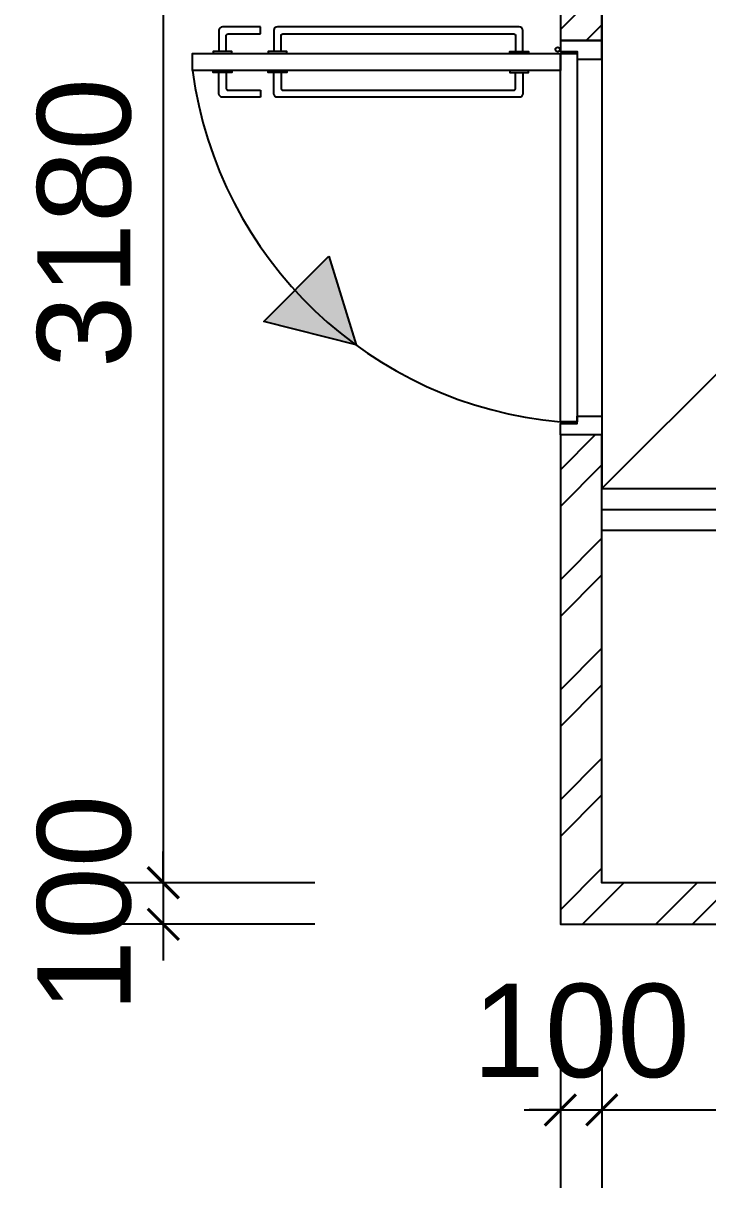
# Model space of a CAD drawing. Header units: millimetres. Extents: x 0 to 70486, y 148 to 42536.
# Drawn here: x 55874 to 57524, y 16003 to 18809 of the extents above; entities that cross this region are included whole.
import ezdxf

# ---------------------------------------------------------------- set-up
doc = ezdxf.new("R2010")
doc.units = ezdxf.units.MM
doc.layers.get('Defpoints').update_dxf_attribs({"color": 8})
for name, color, linetype in [('Architectural Features', 8, 'Continuous'), ('Door', 8, 'Continuous'), ('FSD', 8, 'Continuous'), ('GBP Dim', 8, 'Continuous'), ('hatch', 8, 'Continuous'), ('LP-Sanitary', 8, 'Continuous'), ('WALL-NEW', 8, 'Continuous')]:
    doc.layers.add(name, color=color, linetype=linetype)
doc.styles.add('BH', font='arial.ttf')
doc.dimstyles.new('200 GBP', dxfattribs={"dimscale": 1.5, "dimtxt": 150, "dimasz": 50, "dimexe": 125, "dimexo": 50, "dimgap": 50, "dimtad": 1, "dimdec": 0, "dimzin": 0, "dimdsep": 46, "dimtxsty": 'BH', "dimblk": 'ARCHTICK', "dimcen": 0.09, "dimdle": 125, "dimclrd": 9, "dimclre": 9, "dimclrt": 1, "dimadec": 0, "dimazin": 0, "dimtfac": 1, "dimtdec": 0, "dimtix": 1, "dimtmove": 2, "dimatfit": 3, "dimldrblk": 'ARCHTICK', "dimfxl": 300, "dimfxlon": 1, "dimtolj": 1, "dimtzin": 0, "dimarcsym": 0})

# ---------------------------------------------------------------- blocks, each defined once
blk = doc.blocks.new('_ArchTick')
at = {"color": 0, "const_width": 0.1}
blk.add_lwpolyline([(0.5, 0.5), (-0.5, -0.5)], dxfattribs=at)
blk = doc.blocks.new('*D433')
at = {"layer": 'Defpoints', "color": 0, "transparency": 16777216}
for p in [(56651.8, 19918), (56211.4, 16737.9), (56651.8, 16737.9)]:
    blk.add_point(p, dxfattribs=at)
at = {"layer": 'GBP Dim', "color": 9, "lineweight": -2, "transparency": 16777216}
for p, q in [((56211.4, 20105.5), (56211.4, 16550.4)), ((56576.8, 19918), (56023.9, 19918)), ((56576.8, 16737.9), (56023.9, 16737.9))]:
    blk.add_line(p, q, dxfattribs=at)
at = {"layer": 'GBP Dim', "color": 9, "lineweight": -2, "transparency": 16777216, "xscale": 75, "yscale": 75, "zscale": 75}
for p, rotation in [((56211.4, 19918), 90), ((56211.4, 16737.9), 270)]:
    blk.add_blockref('_ArchTick', p, dxfattribs=dict(at, rotation=rotation))
at = {"layer": 'GBP Dim', "transparency": 16777216, "insert": (56021.4, 18327.9), "char_height": 225, "attachment_point": 5, "rotation": 90, "style": 'BH'}
blk.add_mtext('\\A1;3180', dxfattribs=at)
blk = doc.blocks.new('*D434')
at = {"layer": 'Defpoints', "color": 0, "transparency": 16777216}
for p in [(56651.8, 16738), (56211.4, 16637.9), (56651.8, 16637.9)]:
    blk.add_point(p, dxfattribs=at)
at = {"layer": 'GBP Dim', "color": 9, "lineweight": -2, "transparency": 16777216}
for p, q in [((56211.4, 16738), (56211.4, 16813)), ((56576.8, 16738), (56023.9, 16738)), ((56211.4, 16738), (56211.4, 16637.9)), ((56576.8, 16637.9), (56023.9, 16637.9)), ((56211.4, 16637.9), (56211.4, 16562.9))]:
    blk.add_line(p, q, dxfattribs=at)
at = {"layer": 'GBP Dim', "color": 9, "lineweight": -2, "transparency": 16777216, "xscale": 75, "yscale": 75, "zscale": 75}
for p, rotation in [((56211.4, 16738), 270), ((56211.4, 16637.9), 90)]:
    blk.add_blockref('_ArchTick', p, dxfattribs=dict(at, rotation=rotation))
at = {"layer": 'GBP Dim', "transparency": 16777216, "insert": (56021.5, 16687.9), "char_height": 225, "attachment_point": 5, "rotation": 90, "style": 'BH'}
blk.add_mtext('\\A1;100', dxfattribs=at)
blk = doc.blocks.new('DOOR ACCES')
at = {"layer": 'Door'}
for p, q in [((68582.7, 17397.8), (68582.7, 17415.1)), ((68428.5, 17350.5), (69297.3, 17350.5)), ((68498.1, 17355.1), (68484.5, 17355.1)), ((68630.5, 17355.1), (68616.9, 17355.1)), ((68498.1, 17305.1), (68484.5, 17305.1)), ((68630.5, 17305.1), (68616.9, 17305.1)), ((68582.7, 17262.3), (68582.7, 17245.1))]:
    blk.add_line(p, q, dxfattribs=at)
at = {"layer": 'Door', "extrusion": (0, 0, -1)}
for p, q in [((69199.8, 17355.1), (69213.4, 17355.1)), ((69199.8, 17305.1), (69213.4, 17305.1))]:
    blk.add_line(p, q, dxfattribs=at)
at = {"layer": 'Door'}
for points in [[(68582.7, 17415.1), (68491.3, 17415.1, 0.414213), (68482.6, 17406.4), (68482.6, 17355.1)], [(69215.2, 17355.1), (69215.2, 17406.4, 0.414216), (69206.6, 17415.1), (68623.7, 17415.1, 0.414213), (68615, 17406.4), (68615, 17355.1)], [(68499.9, 17355.1), (68499.9, 17393.3, -0.414214), (68504.5, 17397.8), (68582.7, 17397.8)], [(68632.3, 17355.1), (68632.3, 17393.3, -0.414214), (68636.9, 17397.8), (69193.4, 17397.8, -0.414214), (69197.9, 17393.3), (69197.9, 17355.1)], [(68582.7, 17245.1), (68491.3, 17245.1, -0.414213), (68482.6, 17253.7), (68482.6, 17305.1)], [(68499.9, 17305.1), (68499.9, 17266.9, 0.414214), (68504.5, 17262.3), (68582.7, 17262.3)], [(69215.2, 17305.1), (69215.2, 17253.7, -0.414216), (69206.6, 17245.1), (68623.7, 17245.1, -0.414213), (68615, 17253.7), (68615, 17305.1)], [(68632.3, 17305.1), (68632.3, 17266.9, 0.414214), (68636.9, 17262.3), (69193.4, 17262.3, 0.414214), (69197.9, 17266.9), (69197.9, 17305.1)]]:
    blk.add_lwpolyline(points, format="xyb", dxfattribs=at)
for points in [[(69305.9, 17381.8), (69305.9, 17355.1), (69346.8, 17355.1), (69346.8, 17336.9), (69405.9, 17336.9), (69405.9, 17381.8)], [(69305.9, 17350.5), (69305.9, 17309.6), (68418.5, 17309.6), (68418.5, 17350.5), (69305.9, 17350.5)], [(68468.5, 17350.5), (68514, 17350.5), (68514, 17355.1), (68468.5, 17355.1), (68468.5, 17350.5)], [(68601, 17350.5), (68646.4, 17350.5), (68646.4, 17355.1), (68601, 17355.1), (68601, 17350.5)], [(69229.3, 17350.5), (69183.8, 17350.5), (69183.8, 17355.1), (69229.3, 17355.1), (69229.3, 17350.5)], [(68468.5, 17309.6), (68514, 17309.6), (68514, 17305.1), (68468.5, 17305.1), (68468.5, 17309.6)], [(68601, 17309.6), (68646.4, 17309.6), (68646.4, 17305.1), (68601, 17305.1), (68601, 17309.6)], [(69229.3, 17309.6), (69183.8, 17309.6), (69183.8, 17305.1), (69229.3, 17305.1), (69229.3, 17309.6)], [(69305.9, 16431.8), (69305.9, 16458.6), (69346.8, 16458.6), (69346.8, 16476.8), (69405.9, 16476.8), (69405.9, 16431.8)]]:
    blk.add_lwpolyline(points, close=True, dxfattribs=at)
at = {"layer": 'Door', "ltscale": 250}
blk.add_lwpolyline([(69305.9, 17350.5), (69346.8, 17350.5), (69346.8, 16463.2), (69305.9, 16463.2), (69305.9, 17350.5)], close=True, dxfattribs=at)
at = {"layer": 'Door', "ltscale": 0.1}
blk.add_circle((69299.5, 17360.5), 5.45, dxfattribs=at)
at = {"layer": 'Door'}
blk.add_arc((69391.7, 17441.4), 982, 187.7148, 264.989, dxfattribs=at)
blk = doc.blocks.new('*D489')
at = {"layer": 'Defpoints', "color": 0, "transparency": 16777216}
for p in [(57269, 16787.8), (57169, 16687.8), (57269, 16190.5)]:
    blk.add_point(p, dxfattribs=at)
at = {"layer": 'GBP Dim', "color": 9, "lineweight": -2, "transparency": 16777216}
for p, q in [((57169, 16415.5), (57169, 16003)), ((57269, 16415.5), (57269, 16003)), ((57169, 16190.5), (57094, 16190.5)), ((57169, 16190.5), (57269, 16190.5)), ((57269, 16190.5), (57344, 16190.5))]:
    blk.add_line(p, q, dxfattribs=at)
at = {"layer": 'GBP Dim', "color": 9, "lineweight": -2, "transparency": 16777216, "xscale": 75, "yscale": 75, "zscale": 75}
blk.add_blockref('_ArchTick', (57169, 16190.5), dxfattribs=at)
at = {"layer": 'GBP Dim', "color": 9, "lineweight": -2, "transparency": 16777216, "xscale": 75, "yscale": 75, "zscale": 75, "rotation": 180}
blk.add_blockref('_ArchTick', (57269, 16190.5), dxfattribs=at)
at = {"layer": 'GBP Dim', "transparency": 16777216, "insert": (57219, 16380.4), "char_height": 225, "attachment_point": 5, "style": 'BH'}
blk.add_mtext('\\A1;100', dxfattribs=at)
blk = doc.blocks.new('*D490')
at = {"layer": 'Defpoints', "color": 0, "transparency": 16777216}
for p in [(57269, 16787.8), (59124, 16787.8), (59124, 16190.5)]:
    blk.add_point(p, dxfattribs=at)
at = {"layer": 'GBP Dim', "color": 9, "lineweight": -2, "transparency": 16777216}
for p, q in [((57269, 16415.5), (57269, 16003)), ((59124, 16415.5), (59124, 16003)), ((57081.5, 16190.5), (59311.5, 16190.5))]:
    blk.add_line(p, q, dxfattribs=at)
at = {"layer": 'GBP Dim', "color": 9, "lineweight": -2, "transparency": 16777216, "xscale": 75, "yscale": 75, "zscale": 75, "rotation": 180}
blk.add_blockref('_ArchTick', (57269, 16190.5), dxfattribs=at)
at = {"layer": 'GBP Dim', "color": 9, "lineweight": -2, "transparency": 16777216, "xscale": 75, "yscale": 75, "zscale": 75}
blk.add_blockref('_ArchTick', (59124, 16190.5), dxfattribs=at)
at = {"layer": 'GBP Dim', "transparency": 16777216, "insert": (58196.5, 16380.4), "char_height": 225, "attachment_point": 5, "style": 'BH'}
blk.add_mtext('\\A1;1925', dxfattribs=at)

msp = doc.modelspace()

# ---------------------------------------------------------------- hatches: boundary and pattern name
at = {"layer": 'FSD'}
msp.add_hatch(color=256, dxfattribs=at).paths.add_polyline_path([(56610.8, 18248.2), (56676.4, 18034.2), (56453.9, 18090.7)])
at = {"layer": 'hatch'}
h = msp.add_hatch(dxfattribs=at)
h.set_pattern_fill('ANSI32', color=256, scale=500, style=0)
h.set_pattern_definition([(45, (58808.3, 3197.71), (-132.5825, 132.5825), []), (45, (58896.69, 3197.71), (-132.5825, 132.5825), [])])
edge = h.paths.add_edge_path()
edge.add_line((60549, 20017.8), (60749, 20017.8))
edge.add_line((60749, 20017.8), (60749, 19917.8))
edge.add_line((60749, 19917.8), (60699, 19917.8))
edge.add_line((60699, 19917.8), (60699, 19218.3))
edge.add_line((60699, 19218.3), (60699, 18517.9))
edge.add_line((60699, 18517.9), (60599, 18517.9))
edge.add_line((60599, 18517.9), (60599, 19217.7))
edge.add_line((60599, 19217.7), (59624, 19217.7))
edge.add_line((59624, 19217.7), (59624, 19317.8))
edge.add_line((59624, 19317.8), (60599, 19317.8))
edge.add_line((60599, 19317.8), (60599, 19917.8))
edge.add_line((60599, 19917.8), (60549, 19917.8))
edge.add_line((60549, 19917.8), (60549, 20017.8))
edge = h.paths.add_edge_path()
edge.add_line((58924, 19917.9), (58924, 18717.9))
edge.add_line((58924, 18717.9), (59124, 18717.9))
edge.add_line((59124, 18717.9), (59124, 16737.8))
edge.add_line((59124, 16737.8), (57269, 16737.8))
edge.add_line((57269, 16737.8), (57269, 17817.7))
edge.add_line((57269, 17817.7), (57169, 17817.7))
edge.add_line((57169, 17817.7), (57169, 16637.8))
edge.add_line((57169, 16637.8), (59524, 16637.8))
edge.add_line((59524, 16637.8), (59524, 16687.9))
edge.add_line((59524, 16687.9), (59624, 16687.9))
edge.add_line((59624, 16687.9), (59624, 16767.9))
edge.add_line((59624, 16767.9), (60699, 16767.9))
edge.add_line((60699, 16767.9), (60699, 17768))
edge.add_line((60699, 17768), (60599, 17768))
edge.add_line((60599, 17768), (60599, 16867.9))
edge.add_line((60599, 16867.9), (59224, 16867.9))
edge.add_line((59224, 16867.9), (59224, 18717.9))
edge.add_line((59224, 18717.9), (59624, 18717.9))
edge.add_line((59624, 18717.9), (59624, 19017.9))
edge.add_line((59624, 19017.9), (59524, 19017.9))
edge.add_line((59524, 19017.9), (59524, 18817.9))
edge.add_line((59524, 18817.9), (59024, 18817.9))
edge.add_line((59024, 18817.9), (59024, 20017.9))
edge.add_line((59024, 20017.9), (56799, 20017.9))
edge.add_line((56799, 20017.9), (56799, 19917.9))
edge.add_line((56799, 19917.9), (57169, 19917.9))
edge.add_line((57169, 19917.9), (57169, 18767.7))
edge.add_line((57169, 18767.7), (57269, 18767.7))
edge.add_line((57269, 18767.7), (57269, 19917.9))
edge.add_line((57269, 19917.9), (58924, 19917.9))

# ---------------------------------------------------------------- linework, layer by layer
at = {"layer": 'Architectural Features', "ltscale": 10}
msp.add_line((57269, 17687.8), (58769, 19187.8), dxfattribs=at)
msp.add_lwpolyline([(57269, 17687.8), (58769, 17687.8), (58769, 19187.8), (57269, 19187.8)], close=True, dxfattribs=at)
at = {"layer": 'FSD', "ltscale": 5}
msp.add_lwpolyline([(56610.8, 18248.2), (56676.4, 18034.2), (56453.9, 18090.7)], close=True, dxfattribs=at)
at = {"layer": 'LP-Sanitary', "ltscale": 150}
msp.add_line((57269, 17587.9), (59124, 17587.9), dxfattribs=at)
at = {"layer": 'LP-Sanitary'}
msp.add_lwpolyline([(57269, 17637.9), (59124, 17637.9), (59124, 16737.8), (57269, 16737.8)], close=True, dxfattribs=at)
at = {"layer": 'WALL-NEW'}
for points in [[(58924, 19917.9), (58924, 18717.9), (59124, 18717.9), (59124, 16737.8), (57269, 16737.8), (57269, 17817.7), (57169, 17817.7), (57169, 16637.8), (59524, 16637.8), (59524, 16687.9), (59624, 16687.9), (59624, 16767.9), (60699, 16767.9), (60699, 17768), (60599, 17768), (60599, 16867.9), (59224, 16867.9), (59224, 18717.9), (59624, 18717.9), (59624, 19017.9)], [(57169, 19917.9), (57169, 18767.7), (57269, 18767.7), (57269, 19917.9)]]:
    msp.add_lwpolyline(points, dxfattribs=at)

# ---------------------------------------------------------------- block references
at = {"layer": 'Door'}
msp.add_blockref('DOOR ACCES', (-12136.9, 1385.9), dxfattribs=at)

# ---------------------------------------------------------------- dimensions: what is measured, and where the dimension line sits
at = {"layer": 'GBP Dim'}
for base, p1, p2, picture, middle in [((56211.4, 16737.9), (56651.8, 19918), (56651.8, 16737.9), '*D433', (56021.4, 18327.9)), ((56211.4, 16637.9), (56651.8, 16738), (56651.8, 16637.9), '*D434', (56021.5, 16687.9))]:
    dim = msp.add_linear_dim(base=base, p1=p1, p2=p2, angle=90, dimstyle='200 GBP', override={"dimclrt": 256}, dxfattribs=at)
    dim.commit()
    dim.dimension.update_dxf_attribs({"geometry": picture, "text_midpoint": middle})
dim = msp.add_linear_dim(base=(57269, 16190.5), p1=(57169, 16687.8), p2=(57269, 16787.8), dimstyle='200 GBP', override={"dimclrt": 256, "dimfxl": 150}, dxfattribs=at)
dim.commit()
dim.dimension.update_dxf_attribs({"geometry": '*D489', "text_midpoint": (57219, 16380.4)})
dim = msp.add_linear_dim(base=(59124, 16190.5), p1=(57269, 16787.8), p2=(59124, 16787.8), text='1925', dimstyle='200 GBP', override={"dimclrt": 256, "dimfxl": 150}, dxfattribs=at)
dim.commit()
dim.dimension.update_dxf_attribs({"geometry": '*D490', "text_midpoint": (58196.5, 16380.4)})

doc.saveas('drawing.dxf')
